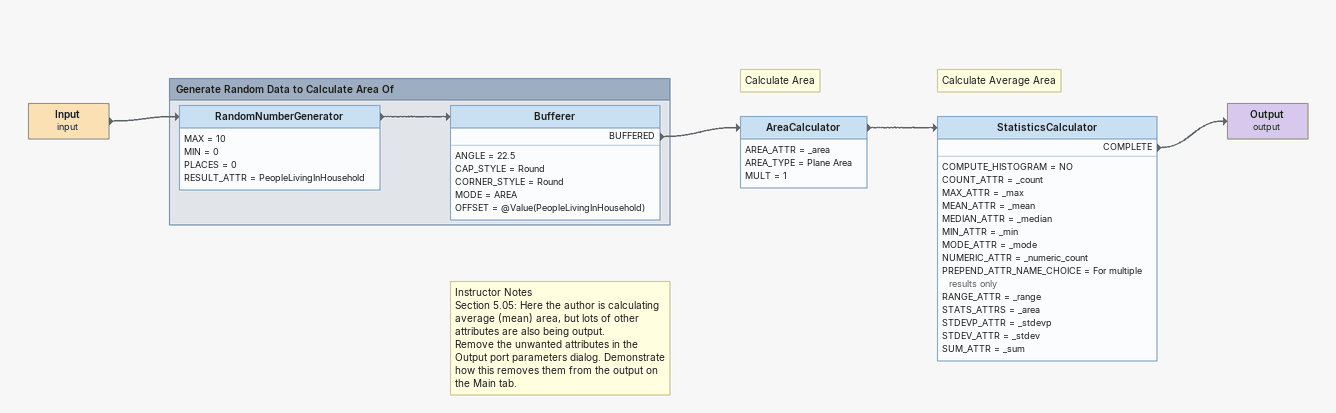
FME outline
Input (input)
    -> RandomNumberGenerator
Note: Instructor Notes / Section 5.05: Here the author is calculating average (mean) area, but lots of other attributes are also being output. / Remove the unwanted attributes in the Output port parameters dialog. Demonstrate how this removes them from the output on the Main tab.
Note: Calculate Area
AreaCalculator
    AREA_ATTR = _area
    AREA_TYPE = Plane Area
    MULT = 1
    -> StatisticsCalculator
Note: Calculate Average Area
StatisticsCalculator
    COMPUTE_HISTOGRAM = NO
    COUNT_ATTR = _count
    MAX_ATTR = _max
    MEAN_ATTR = _mean
    MEDIAN_ATTR = _median
    MIN_ATTR = _min
    MODE_ATTR = _mode
    NUMERIC_ATTR = _numeric_count
    PREPEND_ATTR_NAME_CHOICE = For multiple results only
    RANGE_ATTR = _range
    STATS_ATTRS = _area
    STDEVP_ATTR = _stdevp
    STDEV_ATTR = _stdev
    SUM_ATTR = _sum
    COMPLETE -> Output (output)
Output (output)

Bookmark: Generate Random Data to Calculate Area Of
RandomNumberGenerator
    MAX = 10
    MIN = 0
    PLACES = 0
    RESULT_ATTR = PeopleLivingInHousehold
    -> Bufferer
Bufferer
    ANGLE = 22.5
    CAP_STYLE = Round
    CORNER_STYLE = Round
    MODE = AREA
    OFFSET = @Value(PeopleLivingInHousehold)
    BUFFERED -> AreaCalculator
